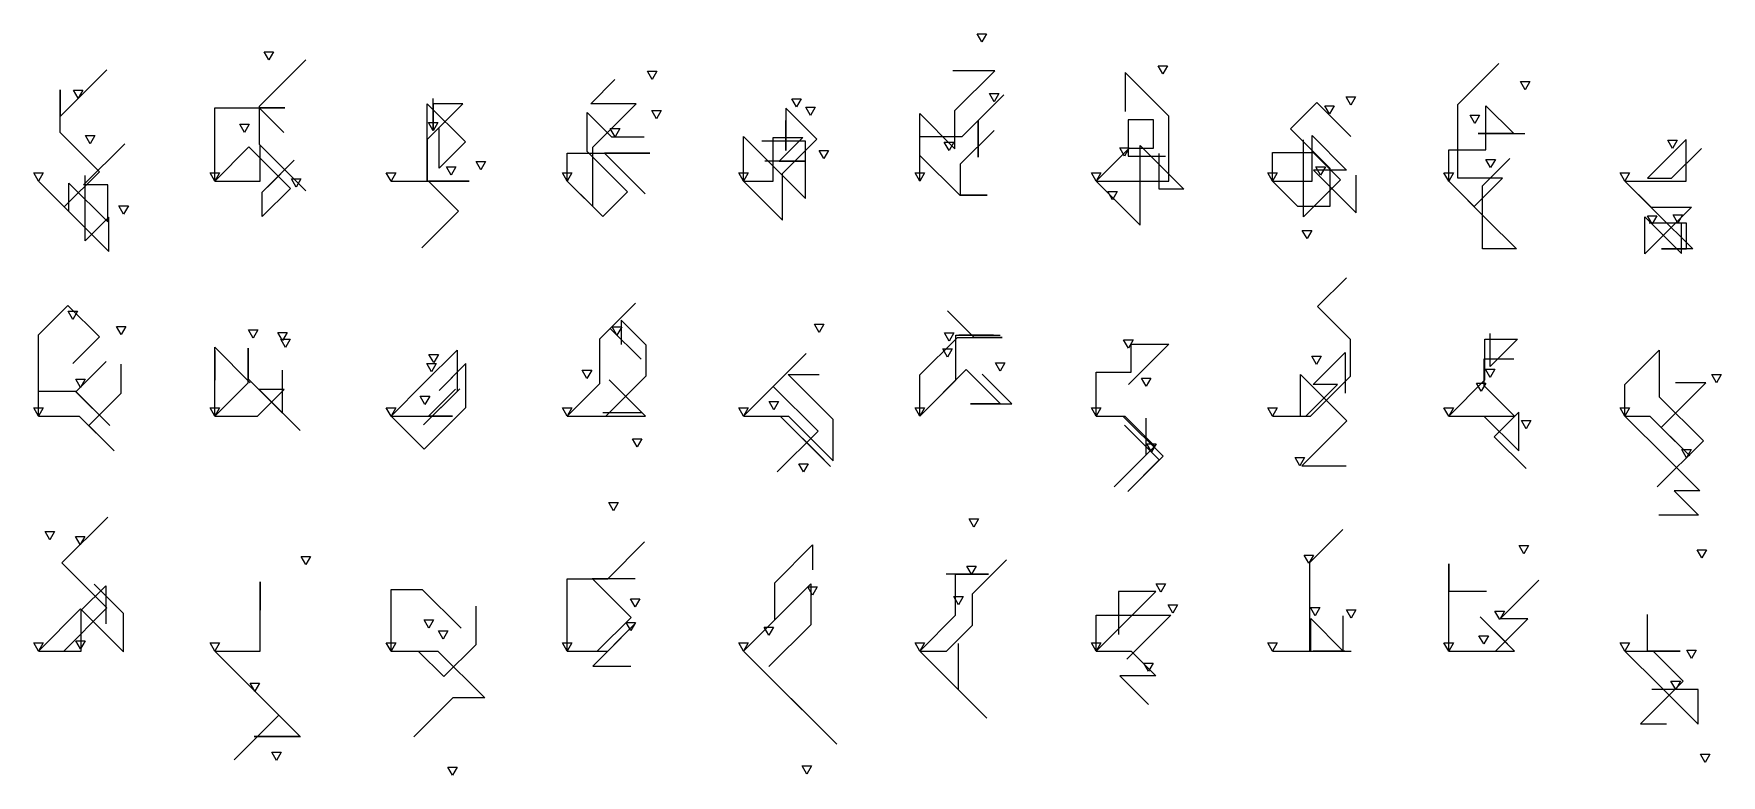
# Model space of a CAD drawing. Header units: metres. Extents: x 306 to 1743, y 254 to 1897.
# Drawn here: x 306 to 1742, y 254 to 885 of the extents above; entities that cross this region are included whole.
import ezdxf

# ---------------------------------------------------------------- set-up
doc = ezdxf.new("R2010")
doc.units = ezdxf.units.M

msp = doc.modelspace()

# ---------------------------------------------------------------- linework, layer by layer
for p, q in [((498.1909, 823.83606), (537.5115, 863.1567)), ((328.36966, 815.1123), (368.11108, 854.85376)), ((1123.7021, 853.8215), (1088.0007, 853.8215)), ((1089.8724, 819.99176), (1123.7021, 853.8215)), ((1271.9165, 815.247), (1234.8105, 852.35297)), ((1234.8105, 852.35297), (1234.8105, 819.3816)), ((1517.8977, 825.28125), (1552.7574, 860.141)), ((328.36966, 801.50165), (328.36966, 837.816)), ((328.36966, 837.816), (328.36966, 815.1123)), ((779.91144, 825.8939), (800.5169, 846.4994)), ((1096.1534, 798.0735), (1131.4353, 833.35535)), ((1131.4353, 833.35535), (1109.6785, 811.59845)), ((460, 795.67456), (460, 822.26105)), ((460, 822.26105), (481.50223, 822.26105)), ((481.50223, 822.26105), (519.7575, 822.26105)), ((519.7575, 822.26105), (497.88348, 822.26105)), ((497.88348, 822.26105), (518.662, 801.48254)), ((498.1909, 791.08704), (498.1909, 823.83606)), ((640.71545, 786.98193), (640.71545, 825.9244)), ((640.71545, 825.9244), (673.33, 793.3098)), ((641.09094, 795.5868), (671.2185, 825.71436)), ((645.85455, 803.70465), (645.85455, 830.43243)), ((671.2185, 825.71436), (645.85455, 825.71436)), ((645.85455, 825.71436), (645.85455, 803.70465)), ((776.9284, 785.3127), (776.9284, 818.5048)), ((776.9284, 818.5048), (797.73425, 797.699)), ((818.7036, 825.8939), (779.91144, 825.8939)), ((781.6355, 788.8258), (818.7036, 825.8939)), ((972.34985, 795.7154), (945.8468, 822.21844)), ((945.8468, 822.21844), (945.8468, 786.025)), ((1089.8724, 787.5718), (1089.8724, 819.99176)), ((1375.4664, 804.5177), (1397.7871, 826.8383)), ((1397.7871, 826.8383), (1426.6399, 797.98553)), ((1517.8977, 788.1897), (1517.8977, 825.28125)), ((1541.6912, 786.665), (1541.6912, 824.2274)), ((1541.6912, 824.2274), (1565.4045, 800.51404)), ((651.08887, 771.06866), (651.08887, 804.9195)), ((945.8468, 786.025), (945.8468, 811.56006)), ((1060, 796.8786), (1060, 817.4442)), ((1060, 817.4442), (1089.8724, 787.5718)), ((1109.6785, 811.59845), (1109.6785, 780.3349)), ((1109.6785, 780.3349), (1109.6785, 810.8993)), ((1258.6935, 812.28595), (1237.2728, 812.28595)), ((1237.2728, 812.28595), (1237.2728, 781.3271)), ((1258.6935, 788.0678), (1258.6935, 812.28595)), ((1271.9165, 789.5918), (1271.9165, 815.247)), ((1409.2697, 770.7144), (1375.4664, 804.5177)), ((361.83984, 768.03143), (328.36966, 801.50165)), ((348.3758, 756.78015), (383.37076, 791.77515)), ((460, 760), (460, 795.67456)), ((537.40466, 751.8732), (498.1909, 791.08704)), ((498.7849, 760), (498.7849, 790.493)), ((498.7849, 790.493), (537.40466, 751.8732)), ((641.09094, 760), (641.09094, 795.5868)), ((673.33, 793.3098), (651.08887, 771.06866)), ((797.73425, 797.699), (825.3173, 797.699)), ((910, 760), (910, 798.01654)), ((910, 798.01654), (936.6199, 771.3966)), ((962.8044, 793.89215), (925.67285, 793.89215)), ((935.326, 760), (935.326, 797.19836)), ((935.326, 797.19836), (960.4434, 797.19836)), ((960.4434, 797.19836), (940.304, 777.05896)), ((943.26373, 766.6293), (972.34985, 795.7154)), ((962.8044, 768.7293), (962.8044, 793.89215)), ((1060, 760), (1060, 798.0735)), ((1060, 798.0735), (1096.1534, 798.0735)), ((1060, 760), (1060, 796.8786)), ((1094.7206, 774.6691), (1123.2512, 803.19977)), ((1247.5314, 751.64526), (1247.5314, 790.3536)), ((1247.5314, 790.3536), (1284.6252, 753.2597)), ((1386.4888, 766.0894), (1386.4888, 795.1139)), ((1393.7467, 760), (1393.7467, 798.7001)), ((1393.7467, 798.7001), (1423.0178, 769.429)), ((1565.4045, 800.51404), (1535.0519, 800.51404)), ((1535.0519, 800.51404), (1574.7134, 800.51404)), ((1712.1323, 795.32904), (1679.2394, 762.4361)), ((1712.1323, 760), (1712.1323, 795.32904)), ((460, 760), (489.065, 789.065)), ((489.065, 789.065), (524.39294, 753.73706)), ((500.47464, 750.52936), (527.67194, 777.7267)), ((527.67194, 777.7267), (504.91177, 754.9665)), ((640.71545, 760), (640.71545, 786.98193)), ((760, 760), (760, 783.88806)), ((760, 783.88806), (792.53613, 783.88806)), ((811.3071, 750.93396), (776.9284, 785.3127)), ((781.6355, 765.61914), (781.6355, 788.8258)), ((830.1273, 783.88806), (791.58765, 783.88806)), ((791.58765, 783.88806), (826.33466, 749.14105)), ((792.53613, 783.88806), (830.1273, 783.88806)), ((826.33466, 749.14105), (799.09393, 776.3818)), ((961.8421, 777.05896), (927.9623, 777.05896)), ((940.304, 777.05896), (961.8421, 777.05896)), ((1060, 760), (1060, 781.9394)), ((1060, 781.9394), (1093.9136, 748.02576)), ((1210, 760), (1238.0679, 788.0678)), ((1237.2728, 781.3271), (1269.1492, 781.3271)), ((1238.0679, 788.0678), (1258.6935, 788.0678)), ((1263.599, 753.2597), (1263.599, 783.58923)), ((1271.9165, 760), (1271.9165, 789.5918)), ((1360, 760), (1360, 784.23065)), ((1360, 784.23065), (1394.8071, 784.23065)), ((1394.8071, 784.23065), (1417.9463, 761.09155)), ((1510, 760), (1510, 786.665)), ((1510, 786.665), (1541.6912, 786.665)), ((1517.8977, 762.49884), (1517.8977, 788.1897)), ((1538.8883, 756.0059), (1562.1084, 779.226)), ((1699.6719, 762.4361), (1725.1475, 787.9116)), ((331.9042, 738.09576), (361.83984, 768.03143)), ((349.81393, 734.65625), (349.81393, 764.69763)), ((781.6355, 738.3645), (781.6355, 765.61914)), ((936.6199, 771.3966), (962.8044, 745.2121)), ((943.26373, 726.73627), (943.26373, 766.6293)), ((962.8044, 745.2121), (962.8044, 768.7293)), ((1094.7206, 748.02576), (1094.7206, 774.6691)), ((1386.4888, 729.63403), (1386.4888, 766.0894)), ((1417.9463, 761.09155), (1386.4888, 729.63403)), ((1423.0178, 769.429), (1394.9897, 769.429)), ((1394.9897, 769.429), (1431.3158, 733.10297)), ((1409.2697, 738.6037), (1409.2697, 770.7144)), ((1431.3158, 733.10297), (1431.3158, 765.1016)), ((1555.7063, 762.49884), (1517.8977, 762.49884)), ((1531.6038, 738.39624), (1555.7063, 762.49884)), ((1679.2394, 762.4361), (1699.6719, 762.4361)), ((310, 760), (335.9079, 734.0921)), ((310, 760), (331.9042, 738.09576)), ((310, 760), (339.56308, 730.43695)), ((335.9079, 734.0921), (335.9079, 758.39655)), ((335.9079, 758.39655), (369.011, 725.29346)), ((369.011, 756.78015), (348.3758, 756.78015)), ((369.011, 725.29346), (369.011, 756.78015)), ((460, 760), (498.7849, 760)), ((524.39294, 753.73706), (500.47464, 729.8187)), ((500.47464, 729.8187), (500.47464, 750.52936)), ((610, 760), (643.1497, 760)), ((610, 760), (641.09094, 760)), ((610, 760), (640.71545, 760)), ((676.6143, 760), (641.7995, 760)), ((641.7995, 760), (667.40283, 734.39667)), ((643.1497, 760), (676.6143, 760)), ((760, 760), (790.1866, 729.8134)), ((760, 760), (781.6355, 738.3645)), ((790.1866, 729.8134), (811.3071, 750.93396)), ((910, 760), (935.326, 760)), ((910, 760), (943.26373, 726.73627)), ((1093.9136, 748.02576), (1117.4023, 748.02576)), ((1117.4023, 748.02576), (1094.7206, 748.02576)), ((1210, 760), (1247.2908, 760)), ((1210, 760), (1247.5314, 722.4687)), ((1247.2908, 760), (1271.9165, 760)), ((1247.5314, 722.4687), (1247.5314, 751.64526)), ((1284.6252, 753.2597), (1263.599, 753.2597)), ((1360, 760), (1393.7467, 760)), ((1360, 760), (1381.3964, 738.6037)), ((1510, 760), (1531.6038, 738.39624)), ((1510, 760), (1542.2457, 727.7542)), ((1538.8883, 735.99976), (1538.8883, 756.0059)), ((1660, 760), (1683.663, 760)), ((1660, 760), (1682.2346, 737.7654)), ((1660, 760), (1687.4982, 732.50183)), ((1683.663, 760), (1712.1323, 760)), ((349.81393, 709.07227), (349.81393, 734.65625)), ((667.40283, 734.39667), (636.18896, 703.1828)), ((1381.3964, 738.6037), (1409.2697, 738.6037)), ((1538.8883, 702.2517), (1538.8883, 735.99976)), ((1716.5394, 737.7654), (1676.9541, 698.18005)), ((1682.2346, 737.7654), (1716.5394, 737.7654)), ((1687.4982, 732.50183), (1717.7684, 702.23157)), ((339.56308, 730.43695), (370.02197, 699.9781)), ((370.02197, 729.2803), (349.81393, 709.07227)), ((370.02197, 699.9781), (370.02197, 729.2803)), ((636.18896, 703.1828), (661.1344, 728.12823)), ((1542.2457, 727.7542), (1567.7483, 702.2517)), ((1676.9541, 698.18005), (1676.9541, 729.6049)), ((1676.9541, 729.6049), (1708.0964, 698.4625)), ((1712.3751, 724.3017), (1680.5889, 724.3017)), ((1708.0964, 698.4625), (1708.0964, 723.5776)), ((1712.3751, 702.23157), (1712.3751, 724.3017)), ((1567.7483, 702.2517), (1538.8883, 702.2517)), ((1717.7684, 702.23157), (1691.1096, 702.23157)), ((1691.1096, 702.23157), (1712.3751, 702.23157)), ((1398.4393, 653.1554), (1422.9133, 677.62933)), ((310, 629.15717), (335.07874, 654.2359)), ((335.07874, 654.2359), (361.90967, 627.40497)), ((787.6626, 625.7751), (818.0887, 656.2012)), ((818.0887, 656.2012), (796.5776, 634.69006)), ((1106.1268, 627.03424), (1083.5443, 649.6167)), ((1426.3942, 625.20056), (1398.4393, 653.1554)), ((796.5776, 634.69006), (822.9335, 608.3341)), ((827.2431, 620.3594), (805.8708, 641.7317)), ((805.8708, 641.7317), (805.8708, 621.0707)), ((310, 591.875), (310, 629.15717)), ((361.90967, 627.40497), (339.18503, 604.6803)), ((460, 590.54663), (460, 618.66595)), ((460, 618.66595), (490.26068, 588.4053)), ((488.40646, 588.4065), (488.40646, 617.70874)), ((488.40646, 617.70874), (488.40646, 591.6681)), ((787.6626, 587.6626), (787.6626, 625.7751)), ((827.2431, 594.3897), (827.2431, 620.3594)), ((1060, 595.0375), (1091.9968, 627.03424)), ((1090.5824, 590.5824), (1090.5824, 628.89215)), ((1090.5824, 628.89215), (1122.5562, 628.89215)), ((1091.9968, 627.03424), (1129.9204, 627.03424)), ((1122.5562, 628.89215), (1093.2812, 628.89215)), ((1093.2812, 628.89215), (1128.3307, 628.89215)), ((1129.9204, 627.03424), (1106.1268, 627.03424)), ((1271.9265, 621.24384), (1237.4363, 586.75354)), ((1239.934, 597.4732), (1239.934, 621.24384)), ((1239.934, 621.24384), (1271.9265, 621.24384)), ((1426.3942, 593.9811), (1426.3942, 625.20056)), ((1540.7767, 590.77673), (1540.7767, 625.4597)), ((1540.7767, 625.4597), (1568.4249, 625.4597)), ((1545.1974, 602.2322), (1545.1974, 630.4381)), ((1568.4249, 625.4597), (1545.1974, 602.2322)), ((341.90964, 580.6522), (367.6907, 606.4333)), ((380.3474, 579.42584), (380.3474, 604.1301)), ((460, 581.9372), (460, 615.7195)), ((460, 615.7195), (460, 590.54663)), ((638.21466, 588.21466), (666.2553, 616.2553)), ((673.64575, 604.65967), (650.8703, 581.8842)), ((666.2553, 616.2553), (666.2553, 581.02905)), ((673.64575, 567.19507), (673.64575, 604.65967)), ((935.2566, 585.2566), (963.1599, 613.1599)), ((963.1599, 613.1599), (935.3054, 585.3054)), ((1394.591, 586.93945), (1421.7961, 614.1446)), ((1421.7961, 614.1446), (1421.7961, 579.6403)), ((1540.325, 585.79254), (1540.325, 608.74115)), ((1540.325, 608.74115), (1565.3173, 608.74115)), ((1660, 586.9988), (1689.1082, 616.1069)), ((1689.1082, 616.1069), (1689.1082, 576.5249)), ((310, 560), (310, 591.875)), ((488.40646, 591.6681), (517.6337, 562.44086)), ((517.6337, 562.44086), (517.6337, 599.0713)), ((650.8703, 581.8842), (671.1587, 602.1726)), ((792.8534, 560), (827.2431, 594.3897)), ((826.5027, 560), (795.74805, 590.75464)), ((795.74805, 590.75464), (823.6533, 562.84937)), ((986.13635, 556.99774), (947.8522, 595.2819)), ((947.8522, 595.2819), (974.43854, 595.2819)), ((1060, 560), (1099.5361, 599.5362)), ((1060, 560), (1060, 595.0375)), ((1060, 560), (1090.5824, 590.5824)), ((1099.5361, 599.5362), (1128.5598, 570.5126)), ((1138.2781, 570.5126), (1113.1329, 595.6577)), ((1210, 560), (1210, 597.4732)), ((1210, 597.4732), (1239.934, 597.4732)), ((1383.9364, 560), (1383.9364, 595.36444)), ((1383.9364, 595.36444), (1423.33, 555.97095)), ((1392.4131, 560), (1426.3942, 593.9811)), ((1510, 560), (1540.7767, 590.77673)), ((310, 560), (310, 581.0878)), ((310, 581.0878), (341.47403, 581.0878)), ((341.47403, 581.0878), (370.71045, 551.8514)), ((370.71045, 551.8514), (341.90964, 580.6522)), ((352.85388, 551.9323), (380.3474, 579.42584)), ((460, 560), (488.40646, 588.4065)), ((460, 560), (460, 581.9372)), ((532.7589, 547.60535), (492.77682, 587.5874)), ((496.50153, 560), (519.06647, 582.56494)), ((519.06647, 582.56494), (497.79932, 582.56494)), ((497.79932, 582.56494), (532.7589, 547.60535)), ((610, 560), (638.21466, 588.21466)), ((637.6963, 552.47003), (668.5105, 583.28424)), ((666.2553, 581.02905), (637.6963, 552.47003)), ((641.8666, 560), (664.8456, 582.979)), ((664.8456, 582.979), (644.37006, 562.5035)), ((760, 560), (787.6626, 587.6626)), ((910, 560), (935.2566, 585.2566)), ((935.3054, 585.3054), (973.4044, 547.2064)), ((1388.3458, 560), (1415.2853, 586.93945)), ((1415.2853, 586.93945), (1394.591, 586.93945)), ((1566.1176, 560), (1540.325, 585.79254)), ((1660, 560), (1660, 586.9988)), ((1689.1082, 576.5249), (1726.704, 538.9291)), ((1690.8127, 550.40625), (1728.8048, 588.3984)), ((1728.8048, 588.3984), (1702.9039, 588.3984)), ((638.22534, 531.77466), (673.64575, 567.19507)), ((823.6533, 562.84937), (790.3444, 562.84937)), ((1128.5598, 570.5126), (1103.128, 570.5126)), ((1103.128, 570.5126), (1138.2781, 570.5126)), ((1569.586, 563.39825), (1548.6533, 542.4655)), ((1569.586, 530.3502), (1569.586, 563.39825)), ((310, 560), (344.7862, 560)), ((344.7862, 560), (374.30133, 530.48486)), ((374.30133, 530.48486), (352.85388, 551.9323)), ((460, 560), (496.50153, 560)), ((610, 560), (634.2336, 560)), ((610, 560), (638.22534, 531.77466)), ((634.2336, 560), (662.3273, 560)), ((662.3273, 560), (641.8666, 560)), ((760, 560), (792.8534, 560)), ((760, 560), (791.53613, 560)), ((791.53613, 560), (826.5027, 560)), ((910, 560), (948.124, 560)), ((910, 560), (941.1135, 560)), ((973.4044, 547.2064), (938.6756, 512.4776)), ((941.1135, 560), (978.47626, 522.63727)), ((978.47626, 522.63727), (946.18604, 554.9275)), ((946.18604, 554.9275), (984.0494, 517.06415)), ((948.124, 560), (986.13635, 521.9877)), ((986.13635, 521.9877), (986.13635, 556.99774)), ((1210, 560), (1234.3252, 560)), ((1210, 560), (1232.7244, 560)), ((1232.7244, 560), (1266.9259, 525.79846)), ((1263.7878, 522.6603), (1234.211, 552.23706)), ((1234.3252, 560), (1259.9536, 534.37164)), ((1252.4834, 526.9015), (1252.4834, 558.26685)), ((1360, 560), (1388.3458, 560)), ((1360, 560), (1392.4131, 560)), ((1360, 560), (1383.9364, 560)), ((1423.33, 555.97095), (1385.1227, 517.7637)), ((1510, 560), (1539.9363, 560)), ((1510, 560), (1539.4808, 560)), ((1539.4808, 560), (1566.1176, 560)), ((1539.9363, 560), (1569.586, 530.3502)), ((1660, 560), (1695.595, 524.405)), ((1660, 560), (1681.219, 560)), ((1681.219, 560), (1715.0763, 526.1427)), ((1715.0763, 526.1427), (1690.8127, 550.40625)), ((984.0494, 517.06415), (962.8026, 538.3109)), ((1259.9536, 534.37164), (1225.4321, 499.85013)), ((1548.6533, 542.4655), (1575.8364, 515.2824)), ((1726.704, 538.9291), (1687.5063, 499.7315)), ((1225.4321, 499.85013), (1252.4834, 526.9015)), ((1266.9259, 525.79846), (1236.8665, 495.73895)), ((1236.8665, 495.73895), (1263.7878, 522.6603)), ((1385.1227, 517.7637), (1422.7609, 517.7637)), ((1695.595, 524.405), (1723.6113, 496.3887)), ((1723.6113, 496.3887), (1701.9398, 496.3887)), ((1701.9398, 496.3887), (1722.591, 475.73755)), ((329.97128, 434.9729), (369.05792, 474.0595)), ((1722.591, 475.73755), (1688.8688, 475.73755)), ((1391.795, 435.5099), (1419.8763, 463.59122)), ((794.442, 421.53766), (825.79584, 452.8915)), ((936.52185, 418.04834), (968.7672, 450.2937)), ((968.7672, 450.2937), (968.7672, 429.04425)), ((368.22382, 396.72037), (329.97128, 434.9729)), ((1104.8525, 408.8285), (1133.7417, 437.7177)), ((1391.795, 399.47888), (1391.795, 435.5099)), ((1510, 394.8113), (1510, 434.35852)), ((1510, 434.35852), (1510, 410.96768)), ((382.5095, 391.98236), (357.52017, 416.97168)), ((498.69006, 397.61313), (498.69006, 418.86026)), ((498.69006, 418.86026), (498.69006, 394.75995)), ((760, 392.17032), (760, 421.53766)), ((760, 421.53766), (794.442, 421.53766)), ((814.2418, 388.69794), (781.3117, 421.62808)), ((781.3117, 421.62808), (817.6587, 421.62808)), ((936.52185, 386.52188), (936.52185, 418.04834)), ((945.7424, 395.7424), (967.16504, 417.1651)), ((967.16504, 417.1651), (967.16504, 382.4034)), ((1118.4675, 425.30264), (1082.3633, 425.30264)), ((1090.4691, 390.46918), (1090.4691, 425.30264)), ((1090.4691, 425.30264), (1118.4675, 425.30264)), ((1553.8362, 387.40915), (1586.7087, 420.28177)), ((346.40796, 394.68903), (367.32535, 415.6064)), ((367.32535, 415.6064), (367.32535, 383.30792)), ((610, 388.24182), (610, 412.52094)), ((610, 412.52094), (636.653, 412.52094)), ((636.653, 412.52094), (669.65234, 379.52158)), ((1104.8525, 382.13745), (1104.8525, 408.8285)), ((1260.7225, 410.7225), (1229.117, 410.7225)), ((1229.117, 410.7225), (1229.117, 374.1817)), ((1235.1404, 385.14038), (1260.7225, 410.7225)), ((1510, 410.96768), (1542.0442, 410.96768)), ((310, 360), (345.88754, 395.88754)), ((331.50345, 360), (368.22382, 396.72037)), ((345.88754, 395.88754), (382.5095, 359.2656)), ((346.40796, 360), (346.40796, 394.68903)), ((382.5095, 359.2656), (382.5095, 391.98236)), ((498.69006, 360), (498.69006, 397.61313)), ((610, 360), (610, 388.24182)), ((682.37317, 365.67734), (682.37317, 398.07217)), ((760, 360), (760, 392.17032)), ((785.5439, 360), (814.2418, 388.69794)), ((910, 360), (945.7424, 395.7424)), ((1060, 360), (1090.4691, 390.46918)), ((1210, 360), (1210, 390.55975)), ((1210, 390.55975), (1243.3169, 390.55975)), ((1273.5516, 390.55975), (1236.1934, 353.2015)), ((1243.3169, 390.55975), (1273.5516, 390.55975)), ((1391.795, 360), (1391.795, 399.47888)), ((1420.2534, 359.94714), (1420.2534, 390.0477)), ((1510, 360), (1510, 394.8113)), ((1566.0135, 360), (1536.9176, 389.09598)), ((1536.9176, 389.09598), (1559.9656, 366.04803)), ((1679.177, 360), (1679.177, 391.17877)), ((817.58905, 383.08163), (781.70557, 347.19812)), ((794.50745, 360), (817.58905, 383.08163)), ((910, 360), (936.52185, 386.52188)), ((967.16504, 382.4034), (931.4811, 346.71942)), ((1082.7151, 360), (1104.8525, 382.13745)), ((1210, 360), (1235.1404, 385.14038)), ((1392.6294, 360), (1392.6294, 387.5711)), ((1392.6294, 387.5711), (1420.2534, 359.94714)), ((1549.8192, 360), (1577.2284, 387.40915)), ((1577.2284, 387.40915), (1553.8362, 387.40915)), ((310, 360), (331.50345, 360)), ((310, 360), (346.40796, 360)), ((460, 360), (489.20163, 330.79837)), ((460, 360), (495.95987, 324.04013)), ((460, 360), (498.69006, 360)), ((610, 360), (633.20764, 360)), ((610, 360), (649.90454, 360)), ((633.20764, 360), (654.9517, 338.25592)), ((649.90454, 360), (689.73895, 320.1656)), ((654.9517, 338.25592), (682.37317, 365.67734)), ((760, 360), (785.5439, 360)), ((760, 360), (794.50745, 360)), ((910, 360), (946.0811, 323.91885)), ((1060, 360), (1096.986, 323.01404)), ((1060, 360), (1082.7151, 360)), ((1092.979, 327.02094), (1092.979, 366.56384)), ((1210, 360), (1239.6943, 360)), ((1239.6943, 360), (1260.7166, 338.97778)), ((1360, 360), (1392.6294, 360)), ((1360, 360), (1391.795, 360)), ((1360, 360), (1383.9838, 360)), ((1383.9838, 360), (1421.6825, 360)), ((1421.6825, 360), (1394.593, 360)), ((1394.593, 360), (1427.0654, 360)), ((1510, 360), (1537.911, 360)), ((1510, 360), (1549.8192, 360)), ((1537.911, 360), (1566.0135, 360)), ((1660, 360), (1680.2115, 360)), ((1660, 360), (1689.9614, 330.03854)), ((1660, 360), (1683.9159, 360)), ((1707.118, 360), (1679.177, 360)), ((1680.2115, 360), (1707.118, 360)), ((1683.9159, 360), (1709.6112, 334.3047)), ((781.70557, 347.19812), (814.0426, 347.19812)), ((489.20163, 330.79837), (514.5543, 305.4457)), ((1260.7166, 338.97778), (1230.1729, 338.97778)), ((1230.1729, 338.97778), (1254.535, 314.61563)), ((1709.6112, 334.3047), (1673.3232, 298.01672)), ((495.95987, 324.04013), (532.7463, 287.2537)), ((662.5106, 320.1656), (629.46686, 287.12183)), ((689.73895, 320.1656), (662.5106, 320.1656)), ((946.0811, 323.91885), (974.2232, 295.77676)), ((974.2232, 295.77676), (950.4318, 319.56818)), ((950.4318, 319.56818), (989.2712, 280.72882)), ((1117.1217, 302.8783), (1092.979, 327.02094)), ((1096.986, 323.01404), (1117.1217, 302.8783)), ((1722.1548, 327.40088), (1682.778, 327.40088)), ((1689.9614, 330.03854), (1722.1548, 297.84515)), ((1722.1548, 297.84515), (1722.1548, 327.40088)), ((514.5543, 305.4457), (476.52362, 267.415)), ((476.52362, 267.415), (514.5234, 305.4148)), ((532.7463, 287.2537), (493.5543, 287.2537)), ((493.5543, 287.2537), (532.94867, 287.2537)), ((1673.3232, 298.01672), (1695.3727, 298.01672))]:
    msp.add_line(p, q)
for points in [[(1112.6378, 878.45856), (1108.6378, 885.45856), (1116.6378, 885.45856), (1116.638, 885.4587, 0.0001)], [(506.12073, 863.1567), (502.12073, 870.1567), (510.12073, 870.1567), (510.12082, 870.1568, 0.0001)], [(832.13605, 846.4994), (828.13605, 853.4994), (836.13605, 853.4994), (836.13617, 853.4995, 0.0001)], [(1266.6674, 851.23834), (1262.6674, 858.23834), (1270.6674, 858.23834), (1270.6675, 858.23846, 0.0001)], [(343.7686, 830.5113), (339.7686, 837.5113), (347.7686, 837.5113), (347.76868, 837.5114, 0.0001)], [(1123.2512, 827.57104), (1119.2512, 834.57104), (1127.2512, 834.57104), (1127.2513, 834.57117, 0.0001)], [(1575.1138, 837.7847), (1571.1138, 844.7847), (1579.1138, 844.7847), (1579.1139, 844.78485, 0.0001)], [(835.85547, 813.1433), (831.85547, 820.1433), (839.85547, 820.1433), (839.8556, 820.14343, 0.0001)], [(954.93994, 823.15924), (950.93994, 830.15924), (958.93994, 830.15924), (958.94006, 830.15936, 0.0001)], [(966.8944, 815.9911), (962.8944, 822.9911), (970.8944, 822.9911), (970.89453, 822.9912, 0.0001)], [(1408.579, 817.20416), (1404.579, 824.20416), (1412.579, 824.20416), (1412.5791, 824.2043, 0.0001)], [(1426.6399, 824.7387), (1422.6399, 831.7387), (1430.6399, 831.7387), (1430.64, 831.73883, 0.0001)], [(485.24872, 801.48254), (481.24872, 808.48254), (489.24872, 808.48254), (489.2488, 808.48267, 0.0001)], [(645.85455, 802.8318), (641.85455, 809.8318), (649.85455, 809.8318), (649.8547, 809.8319, 0.0001)], [(800.6061, 797.699), (796.6061, 804.699), (804.6061, 804.699), (804.6062, 804.6991, 0.0001)], [(1532.2075, 809.12695), (1528.2075, 816.12695), (1536.2075, 816.12695), (1536.2076, 816.1271, 0.0001)], [(354.00528, 791.77515), (350.00528, 798.77515), (358.00528, 798.77515), (358.00537, 798.77527, 0.0001)], [(1084.8352, 786.05597), (1080.8352, 793.05597), (1088.8352, 793.05597), (1088.8353, 793.0561, 0.0001)], [(1700.5211, 787.9116), (1696.5211, 794.9116), (1704.5211, 794.9116), (1704.5212, 794.91174, 0.0001)], [(686.3605, 769.6479), (682.3605, 776.6479), (690.3605, 776.6479), (690.3606, 776.648, 0.0001)], [(978.20667, 779.2002), (974.20667, 786.2002), (982.20667, 786.2002), (982.2068, 786.2003, 0.0001)], [(1234.0355, 781.3271), (1230.0355, 788.3271), (1238.0355, 788.3271), (1238.0356, 788.3272, 0.0001)], [(1545.7197, 771.5204), (1541.7197, 778.5204), (1549.7197, 778.5204), (1549.7198, 778.5205, 0.0001)], [(310, 760), (306, 767), (314, 767), (314.0001, 767.0001, 0.0001)], [(310, 760), (306, 767), (314, 767), (314.0001, 767.0001, 0.0001)], [(310, 760), (306, 767), (314, 767), (314.0001, 767.0001, 0.0001)], [(460, 760), (456, 767), (464, 767), (464.0001, 767.0001, 0.0001)], [(460, 760), (456, 767), (464, 767), (464.0001, 767.0001, 0.0001)], [(460, 760), (456, 767), (464, 767), (464.0001, 767.0001, 0.0001)], [(529.38324, 754.9665), (525.38324, 761.9665), (533.38324, 761.9665), (533.38336, 761.9666, 0.0001)], [(610, 760), (606, 767), (614, 767), (614.0001, 767.0001, 0.0001)], [(610, 760), (606, 767), (614, 767), (614.0001, 767.0001, 0.0001)], [(610, 760), (606, 767), (614, 767), (614.0001, 767.0001, 0.0001)], [(661.1344, 765.0313), (657.1344, 772.0313), (665.1344, 772.0313), (665.1345, 772.03143, 0.0001)], [(760, 760), (756, 767), (764, 767), (764.0001, 767.0001, 0.0001)], [(760, 760), (756, 767), (764, 767), (764.0001, 767.0001, 0.0001)], [(760, 760), (756, 767), (764, 767), (764.0001, 767.0001, 0.0001)], [(910, 760), (906, 767), (914, 767), (914.0001, 767.0001, 0.0001)], [(910, 760), (906, 767), (914, 767), (914.0001, 767.0001, 0.0001)], [(910, 760), (906, 767), (914, 767), (914.0001, 767.0001, 0.0001)], [(1060, 760), (1056, 767), (1064, 767), (1064.0001, 767.0001, 0.0001)], [(1060, 760), (1056, 767), (1064, 767), (1064.0001, 767.0001, 0.0001)], [(1060, 760), (1056, 767), (1064, 767), (1064.0001, 767.0001, 0.0001)], [(1210, 760), (1206, 767), (1214, 767), (1214.0001, 767.0001, 0.0001)], [(1210, 760), (1206, 767), (1214, 767), (1214.0001, 767.0001, 0.0001)], [(1210, 760), (1206, 767), (1214, 767), (1214.0001, 767.0001, 0.0001)], [(1360, 760), (1356, 767), (1364, 767), (1364.0001, 767.0001, 0.0001)], [(1360, 760), (1356, 767), (1364, 767), (1364.0001, 767.0001, 0.0001)], [(1360, 760), (1356, 767), (1364, 767), (1364.0001, 767.0001, 0.0001)], [(1401.0598, 765.1016), (1397.0598, 772.1016), (1405.0598, 772.1016), (1405.0599, 772.10175, 0.0001)], [(1510, 760), (1506, 767), (1514, 767), (1514.0001, 767.0001, 0.0001)], [(1510, 760), (1506, 767), (1514, 767), (1514.0001, 767.0001, 0.0001)], [(1510, 760), (1506, 767), (1514, 767), (1514.0001, 767.0001, 0.0001)], [(1660, 760), (1656, 767), (1664, 767), (1664.0001, 767.0001, 0.0001)], [(1660, 760), (1656, 767), (1664, 767), (1664.0001, 767.0001, 0.0001)], [(1660, 760), (1656, 767), (1664, 767), (1664.0001, 767.0001, 0.0001)], [(1224.0482, 744.03845), (1220.0482, 751.03845), (1228.0482, 751.03845), (1228.0483, 751.0386, 0.0001)], [(382.505, 732.00653), (378.505, 739.00653), (386.505, 739.00653), (386.5051, 739.00665, 0.0001)], [(1389.4568, 711.0859), (1385.4568, 718.0859), (1393.4568, 718.0859), (1393.4569, 718.086, 0.0001)], [(1683.176, 723.5776), (1679.176, 730.5776), (1687.176, 730.5776), (1687.1761, 730.5777, 0.0001)], [(1705.0198, 724.3017), (1701.0198, 731.3017), (1709.0198, 731.3017), (1709.0199, 731.3018, 0.0001)], [(339.18503, 642.21967), (335.18503, 649.21967), (343.18503, 649.21967), (343.18512, 649.2198, 0.0001)], [(380.3474, 629.39453), (376.3474, 636.39453), (384.3474, 636.39453), (384.3475, 636.39465, 0.0001)], [(492.77682, 626.3095), (488.77682, 633.3095), (496.77682, 633.3095), (496.77692, 633.30963, 0.0001)], [(802.2985, 628.96906), (798.2985, 635.96906), (806.2985, 635.96906), (806.29865, 635.9692, 0.0001)], [(974.43854, 631.1585), (970.43854, 638.1585), (978.43854, 638.1585), (978.43866, 638.1586, 0.0001)], [(517.6337, 624.2058), (513.6337, 631.2058), (521.6337, 631.2058), (521.63385, 631.20593, 0.0001)], [(520.22406, 618.36865), (516.22406, 625.36865), (524.22406, 625.36865), (524.2242, 625.3688, 0.0001)], [(1085.0497, 623.74097), (1081.0497, 630.74097), (1089.0497, 630.74097), (1089.0498, 630.7411, 0.0001)], [(1237.4363, 617.9089), (1233.4363, 624.9089), (1241.4363, 624.9089), (1241.4364, 624.909, 0.0001)], [(644.37006, 597.72076), (640.37006, 604.72076), (648.37006, 604.72076), (648.3702, 604.7209, 0.0001)], [(646.3027, 605.49207), (642.3027, 612.49207), (650.3027, 612.49207), (650.3028, 612.4922, 0.0001)], [(1083.5443, 610.2714), (1079.5443, 617.2714), (1087.5443, 617.2714), (1087.5444, 617.27155, 0.0001)], [(1128.3307, 598.2191), (1124.3307, 605.2191), (1132.3307, 605.2191), (1132.3308, 605.21924, 0.0001)], [(1397.4935, 603.943), (1393.4935, 610.943), (1401.4935, 610.943), (1401.4937, 610.9431, 0.0001)], [(345.72708, 584.46967), (341.72708, 591.46967), (349.72708, 591.46967), (349.72717, 591.4698, 0.0001)], [(776.76385, 591.96375), (772.76385, 598.96375), (780.76385, 598.96375), (780.764, 598.96387, 0.0001)], [(1252.4834, 585.3972), (1248.4834, 592.3972), (1256.4834, 592.3972), (1256.4835, 592.39734, 0.0001)], [(1545.1974, 592.9422), (1541.1974, 599.9422), (1549.1974, 599.9422), (1549.1975, 599.9423, 0.0001)], [(1737.9375, 588.3984), (1733.9375, 595.3984), (1741.9375, 595.3984), (1741.9376, 595.3985, 0.0001)], [(638.9221, 569.93604), (634.9221, 576.93604), (642.9221, 576.93604), (642.92224, 576.93616, 0.0001)], [(1537.6494, 581.07336), (1533.6494, 588.07336), (1541.6494, 588.07336), (1541.6495, 588.0735, 0.0001)], [(310, 560), (306, 567), (314, 567), (314.0001, 567.0001, 0.0001)], [(310, 560), (306, 567), (314, 567), (314.0001, 567.0001, 0.0001)], [(310, 560), (306, 567), (314, 567), (314.0001, 567.0001, 0.0001)], [(460, 560), (456, 567), (464, 567), (464.0001, 567.0001, 0.0001)], [(460, 560), (456, 567), (464, 567), (464.0001, 567.0001, 0.0001)], [(460, 560), (456, 567), (464, 567), (464.0001, 567.0001, 0.0001)], [(610, 560), (606, 567), (614, 567), (614.0001, 567.0001, 0.0001)], [(610, 560), (606, 567), (614, 567), (614.0001, 567.0001, 0.0001)], [(610, 560), (606, 567), (614, 567), (614.0001, 567.0001, 0.0001)], [(760, 560), (756, 567), (764, 567), (764.0001, 567.0001, 0.0001)], [(760, 560), (756, 567), (764, 567), (764.0001, 567.0001, 0.0001)], [(760, 560), (756, 567), (764, 567), (764.0001, 567.0001, 0.0001)], [(910, 560), (906, 567), (914, 567), (914.0001, 567.0001, 0.0001)], [(910, 560), (906, 567), (914, 567), (914.0001, 567.0001, 0.0001)], [(910, 560), (906, 567), (914, 567), (914.0001, 567.0001, 0.0001)], [(935.65247, 565.46106), (931.65247, 572.46106), (939.65247, 572.46106), (939.6526, 572.4612, 0.0001)], [(1060, 560), (1056, 567), (1064, 567), (1064.0001, 567.0001, 0.0001)], [(1060, 560), (1056, 567), (1064, 567), (1064.0001, 567.0001, 0.0001)], [(1060, 560), (1056, 567), (1064, 567), (1064.0001, 567.0001, 0.0001)], [(1210, 560), (1206, 567), (1214, 567), (1214.0001, 567.0001, 0.0001)], [(1210, 560), (1206, 567), (1214, 567), (1214.0001, 567.0001, 0.0001)], [(1210, 560), (1206, 567), (1214, 567), (1214.0001, 567.0001, 0.0001)], [(1360, 560), (1356, 567), (1364, 567), (1364.0001, 567.0001, 0.0001)], [(1360, 560), (1356, 567), (1364, 567), (1364.0001, 567.0001, 0.0001)], [(1360, 560), (1356, 567), (1364, 567), (1364.0001, 567.0001, 0.0001)], [(1510, 560), (1506, 567), (1514, 567), (1514.0001, 567.0001, 0.0001)], [(1510, 560), (1506, 567), (1514, 567), (1514.0001, 567.0001, 0.0001)], [(1510, 560), (1506, 567), (1514, 567), (1514.0001, 567.0001, 0.0001)], [(1660, 560), (1656, 567), (1664, 567), (1664.0001, 567.0001, 0.0001)], [(1660, 560), (1656, 567), (1664, 567), (1664.0001, 567.0001, 0.0001)], [(1660, 560), (1656, 567), (1664, 567), (1664.0001, 567.0001, 0.0001)], [(1575.8364, 549.14355), (1571.8364, 556.14355), (1579.8364, 556.14355), (1579.8365, 556.1437, 0.0001)], [(819.46094, 533.73285), (815.46094, 540.73285), (823.46094, 540.73285), (823.46106, 540.733, 0.0001)], [(1257.0109, 529.43726), (1253.0109, 536.43726), (1261.0109, 536.43726), (1261.011, 536.4374, 0.0001)], [(1712.2592, 524.48425), (1708.2592, 531.48425), (1716.2592, 531.48425), (1716.2593, 531.4844, 0.0001)], [(961.0571, 512.4776), (957.0571, 519.4776), (965.0571, 519.4776), (965.05725, 519.4777, 0.0001)], [(1383.3008, 517.7637), (1379.3008, 524.7637), (1387.3008, 524.7637), (1387.3009, 524.7638, 0.0001)], [(799.23773, 479.4496), (795.23773, 486.4496), (803.23773, 486.4496), (803.23785, 486.44968, 0.0001)], [(319.7134, 454.77844), (315.7134, 461.77844), (323.7134, 461.77844), (323.7135, 461.77853, 0.0001)], [(1105.9391, 465.52032), (1101.9391, 472.52032), (1109.9391, 472.52032), (1109.9392, 472.52042, 0.0001)], [(345.59048, 450.59207), (341.59048, 457.59207), (349.59048, 457.59207), (349.59058, 457.59216, 0.0001)], [(1573.853, 442.77652), (1569.853, 449.77652), (1577.853, 449.77652), (1577.8531, 449.7766, 0.0001)], [(1725.377, 439.22937), (1721.377, 446.22937), (1729.377, 446.22937), (1729.3771, 446.22946, 0.0001)], [(537.46094, 433.53082), (533.46094, 440.53082), (541.46094, 440.53082), (541.46106, 440.5309, 0.0001)], [(1103.9229, 425.30264), (1099.9229, 432.30264), (1107.9229, 432.30264), (1107.923, 432.30273, 0.0001)], [(1391.0426, 434.75754), (1387.0426, 441.75754), (1395.0426, 441.75754), (1395.0427, 441.75763, 0.0001)], [(1265.0441, 410.1088), (1261.0441, 417.1088), (1269.0441, 417.1088), (1269.0442, 417.1089, 0.0001)], [(817.6587, 397.53424), (813.6587, 404.53424), (821.6587, 404.53424), (821.6588, 404.53433, 0.0001)], [(968.7672, 407.685), (964.7672, 414.685), (972.7672, 414.685), (972.76733, 414.6851, 0.0001)], [(1092.979, 399.463), (1088.979, 406.463), (1096.979, 406.463), (1096.9791, 406.4631, 0.0001)], [(1275.2596, 392.26782), (1271.2596, 399.26782), (1279.2596, 399.26782), (1279.2598, 399.2679, 0.0001)], [(1396.3761, 390.0477), (1392.3761, 397.0477), (1400.3761, 397.0477), (1400.3762, 397.0478, 0.0001)], [(1427.0654, 388.03458), (1423.0654, 395.03458), (1431.0654, 395.03458), (1431.0656, 395.03467, 0.0001)], [(1553.4131, 386.9861), (1549.4131, 393.9861), (1557.4131, 393.9861), (1557.4132, 393.9862, 0.0001)], [(642.16345, 379.52158), (638.16345, 386.52158), (646.16345, 386.52158), (646.1636, 386.52167, 0.0001)], [(654.4423, 370.14133), (650.4423, 377.14133), (658.4423, 377.14133), (658.44244, 377.14142, 0.0001)], [(814.0426, 377.44046), (810.0426, 384.44046), (818.0426, 384.44046), (818.0427, 384.44055, 0.0001)], [(931.4811, 373.39175), (927.4811, 380.39175), (935.4811, 380.39175), (935.4812, 380.39185, 0.0001)], [(310, 360), (306, 367), (314, 367), (314.0001, 367.0001, 0.0001)], [(310, 360), (306, 367), (314, 367), (314.0001, 367.0001, 0.0001)], [(310, 360), (306, 367), (314, 367), (314.0001, 367.0001, 0.0001)], [(345.8222, 361.80478), (341.8222, 368.80478), (349.8222, 368.80478), (349.8223, 368.80487, 0.0001)], [(460, 360), (456, 367), (464, 367), (464.0001, 367.0001, 0.0001)], [(460, 360), (456, 367), (464, 367), (464.0001, 367.0001, 0.0001)], [(460, 360), (456, 367), (464, 367), (464.0001, 367.0001, 0.0001)], [(610, 360), (606, 367), (614, 367), (614.0001, 367.0001, 0.0001)], [(610, 360), (606, 367), (614, 367), (614.0001, 367.0001, 0.0001)], [(610, 360), (606, 367), (614, 367), (614.0001, 367.0001, 0.0001)], [(760, 360), (756, 367), (764, 367), (764.0001, 367.0001, 0.0001)], [(760, 360), (756, 367), (764, 367), (764.0001, 367.0001, 0.0001)], [(760, 360), (756, 367), (764, 367), (764.0001, 367.0001, 0.0001)], [(910, 360), (906, 367), (914, 367), (914.0001, 367.0001, 0.0001)], [(910, 360), (906, 367), (914, 367), (914.0001, 367.0001, 0.0001)], [(910, 360), (906, 367), (914, 367), (914.0001, 367.0001, 0.0001)], [(1060, 360), (1056, 367), (1064, 367), (1064.0001, 367.0001, 0.0001)], [(1060, 360), (1056, 367), (1064, 367), (1064.0001, 367.0001, 0.0001)], [(1060, 360), (1056, 367), (1064, 367), (1064.0001, 367.0001, 0.0001)], [(1210, 360), (1206, 367), (1214, 367), (1214.0001, 367.0001, 0.0001)], [(1210, 360), (1206, 367), (1214, 367), (1214.0001, 367.0001, 0.0001)], [(1210, 360), (1206, 367), (1214, 367), (1214.0001, 367.0001, 0.0001)], [(1360, 360), (1356, 367), (1364, 367), (1364.0001, 367.0001, 0.0001)], [(1360, 360), (1356, 367), (1364, 367), (1364.0001, 367.0001, 0.0001)], [(1360, 360), (1356, 367), (1364, 367), (1364.0001, 367.0001, 0.0001)], [(1510, 360), (1506, 367), (1514, 367), (1514.0001, 367.0001, 0.0001)], [(1510, 360), (1506, 367), (1514, 367), (1514.0001, 367.0001, 0.0001)], [(1510, 360), (1506, 367), (1514, 367), (1514.0001, 367.0001, 0.0001)], [(1539.7876, 366.04803), (1535.7876, 373.04803), (1543.7876, 373.04803), (1543.7877, 373.04813, 0.0001)], [(1660, 360), (1656, 367), (1664, 367), (1664.0001, 367.0001, 0.0001)], [(1660, 360), (1656, 367), (1664, 367), (1664.0001, 367.0001, 0.0001)], [(1660, 360), (1656, 367), (1664, 367), (1664.0001, 367.0001, 0.0001)], [(1716.6161, 353.73975), (1712.6161, 360.73975), (1720.6161, 360.73975), (1720.6162, 360.73984, 0.0001)], [(1254.535, 342.76645), (1250.535, 349.76645), (1258.535, 349.76645), (1258.5352, 349.76654, 0.0001)], [(494.13828, 325.7999), (490.13828, 332.7999), (498.13828, 332.7999), (498.13837, 332.8, 0.0001)], [(1703.1775, 327.40088), (1699.1775, 334.40088), (1707.1775, 334.40088), (1707.1776, 334.40097, 0.0001)], [(512.5118, 266.81677), (508.51178, 273.81677), (516.5118, 273.81677), (516.5119, 273.81686, 0.0001)], [(662.3168, 254.27194), (658.3168, 261.27194), (666.3168, 261.27194), (666.3169, 261.27203, 0.0001)], [(963.8144, 255.27202), (959.8144, 262.27203), (967.8144, 262.27203), (967.8145, 262.27213, 0.0001)], [(1728.1621, 265.22733), (1724.1621, 272.22733), (1732.1621, 272.22733), (1732.1622, 272.22742, 0.0001)]]:
    msp.add_3dface(points)

doc.saveas('drawing.dxf')
